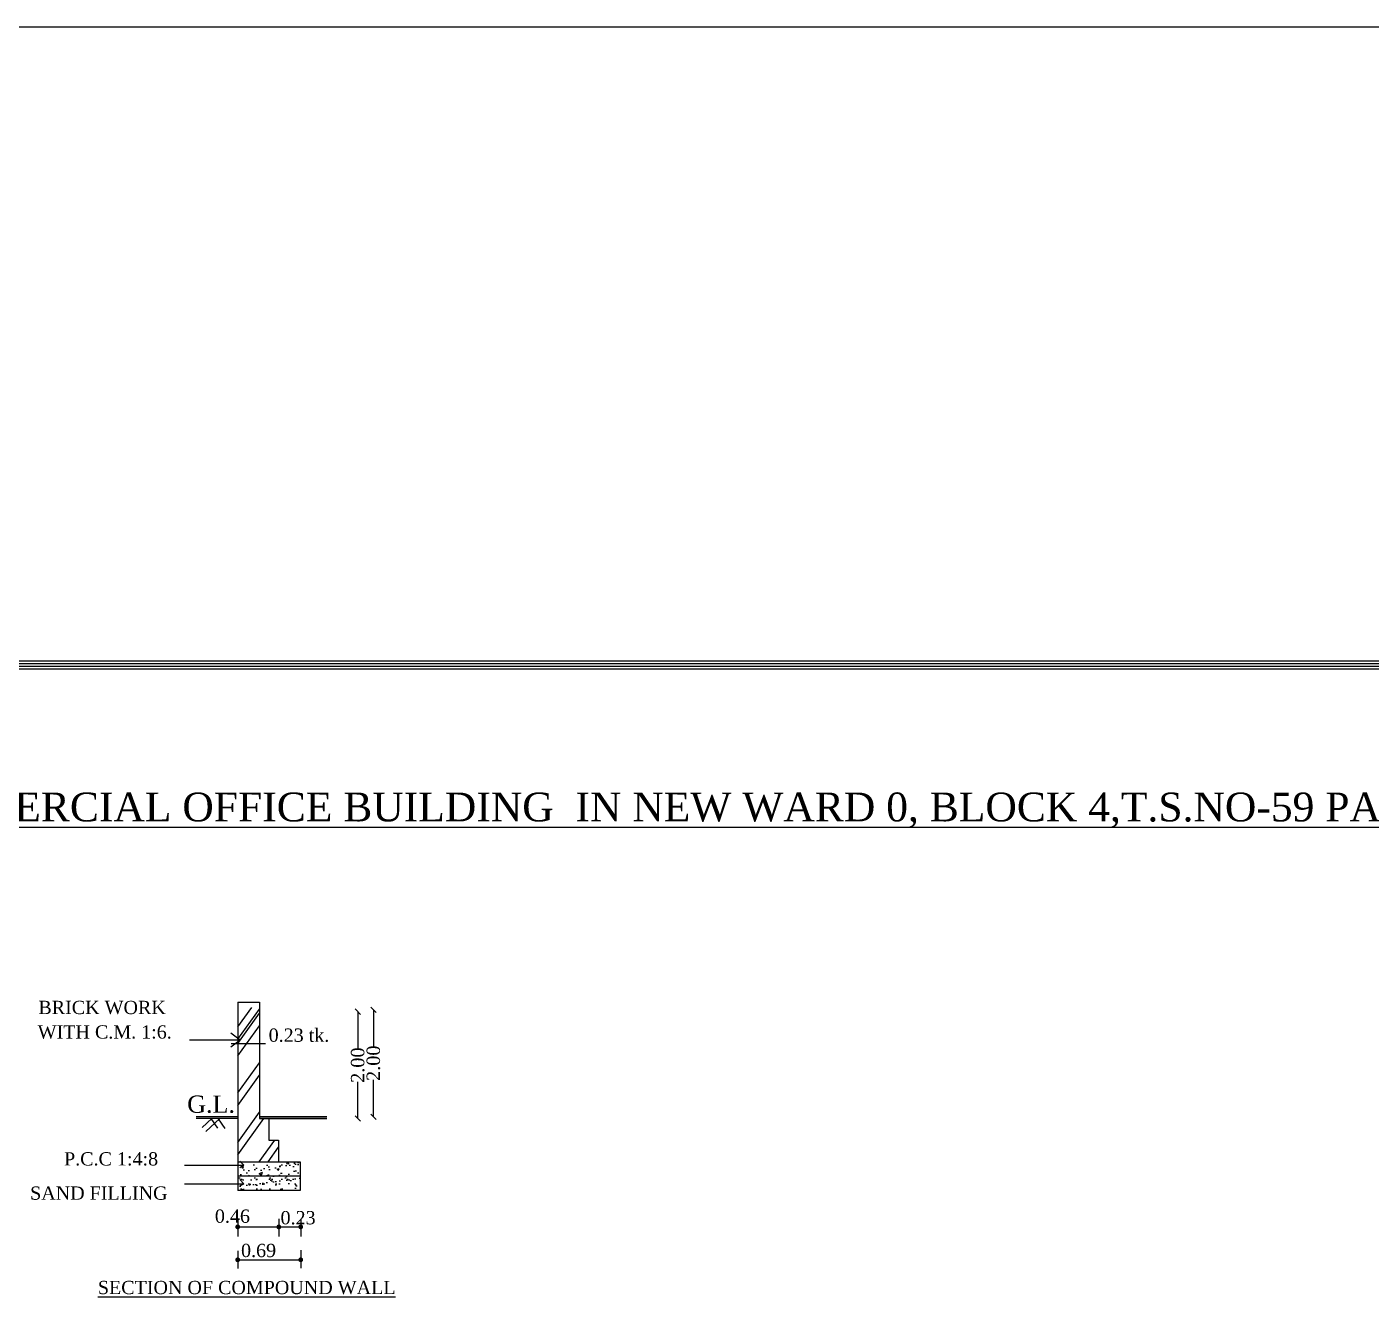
# Model space of a CAD drawing. Header units: metres. Extents: x 0 to 230, y 0 to 91.
# Drawn here: x 34.45 to 59.54, y 67.32 to 91.13 of the extents above; entities that cross this region are included whole.
import ezdxf

# ---------------------------------------------------------------- set-up
doc = ezdxf.new("R2010")
doc.units = ezdxf.units.M
doc.header["$MEASUREMENT"] = 0
doc.header["$PDMODE"] = 33
doc.header["$PDSIZE"] = -3
doc.layers.add('COMPOUNDWALL', color=58, linetype='Continuous')
doc.styles.get("Standard").update_dxf_attribs({"font": 'times.ttf', "height": 0.25})
doc.dimstyles.new('STANDARD$0', dxfattribs={"dimtxt": 0.5, "dimasz": 0.1, "dimexe": 2, "dimexo": 2, "dimgap": 0, "dimtad": 0, "dimzin": 0, "dimdsep": 46, "dimtxsty": 'Standard', "dimblk": 'OBLIQUE', "dimcen": -0.0625, "dimse1": 1, "dimse2": 1, "dimclrd": 3, "dimclre": 9, "dimadec": 0, "dimazin": 0, "dimtfac": 1, "dimtix": 1, "dimtofl": 0, "dimtmove": 2, "dimatfit": 3, "dimldrblk": 'OBLIQUE', "dimfxl": 0, "dimtolj": 1, "dimtzin": 0, "dimarcsym": 0})

# ---------------------------------------------------------------- blocks, each defined once
blk = doc.blocks.new('_Oblique')
at = {"color": 0, "linetype": 'ByBlock', "lineweight": -2}
blk.add_line((-0.5, -0.5), (0.5, 0.5), dxfattribs=at)
blk = doc.blocks.new('*D61')
at = {"layer": 'COMPOUNDWALL', "color": 3, "lineweight": -2}
for p, q in [((40.92, 72.789), (40.92, 72.104)), ((40.92, 70.794), (40.92, 71.479))]:
    blk.add_line(p, q, dxfattribs=at)
at = {"layer": 'Defpoints', "color": 0}
for p in [(38.389, 72.789), (40.92, 72.789), (38.389, 70.794)]:
    blk.add_point(p, dxfattribs=at)
at = {"layer": 'COMPOUNDWALL', "color": 3, "lineweight": -2, "xscale": 0.1, "yscale": 0.1, "zscale": 0.1}
for p, rotation in [((40.92, 72.789), 90), ((40.92, 70.794), 270)]:
    blk.add_blockref('_Oblique', p, dxfattribs=dict(at, rotation=rotation))
at = {"layer": 'COMPOUNDWALL', "color": 0, "lineweight": -3, "insert": (40.92, 71.792), "char_height": 0.25, "attachment_point": 5, "rotation": 90}
blk.add_mtext('\\A1;2.00', dxfattribs=at)
blk = doc.blocks.new('*D62')
at = {"layer": 'COMPOUNDWALL', "color": 3, "lineweight": -2}
for p, q in [((40.628, 72.754), (40.628, 72.068)), ((40.628, 70.758), (40.628, 71.444))]:
    blk.add_line(p, q, dxfattribs=at)
at = {"layer": 'Defpoints', "color": 0}
for p in [(39.849, 72.754), (40.628, 72.754), (39.849, 70.758)]:
    blk.add_point(p, dxfattribs=at)
at = {"layer": 'COMPOUNDWALL', "color": 3, "lineweight": -2, "xscale": 0.1, "yscale": 0.1, "zscale": 0.1}
for p, rotation in [((40.628, 72.754), 90), ((40.628, 70.758), 270)]:
    blk.add_blockref('_Oblique', p, dxfattribs=dict(at, rotation=rotation))
at = {"layer": 'COMPOUNDWALL', "color": 0, "lineweight": -3, "insert": (40.628, 71.756), "char_height": 0.25, "attachment_point": 5, "rotation": 90}
blk.add_mtext('\\A1;2.00', dxfattribs=at)

msp = doc.modelspace()

# ---------------------------------------------------------------- hatches: boundary and pattern name
h = msp.add_hatch()
h.set_pattern_fill('AR-CONC', color=0, scale=0.092011, style=0)
h.set_pattern_definition([(50, (-2096.88706, -267.1296), (0.65996185, -0.05773918), [0.06900862, -0.75909487]), (355, (-2096.88706, -267.1296), (-0.12766718, 0.69210327), [0.0552069, -0.6072759]), (100.4514, (-2096.83207, -267.13443), (0.53229516, 0.63436366), [0.0586483, -0.64513137]), (46.1842, (-2096.8871, -266.9456), (0.9819845, -0.15229653), [0.10351294, -1.1386423]), (96.6356, (-2096.8052, -266.9583), (0.85999718, 0.89630046), [0.08797246, -0.9676969]), (351.1842, (-2096.8871, -266.9456), (0.85999648, 0.89630114), [0.08281035, -0.91091385]), (21, (-2096.79505, -266.9916), (0.54922313, -0.37045568), [0.06900862, -0.75909487]), (326, (-2096.79505, -266.9916), (0.22387809, 0.66722143), [0.0552069, -0.6072759]), (71.4514, (-2096.7493, -267.0225), (0.77310144, 0.29676515), [0.0586483, -0.64513137]), (37.5, (-2096.88706, -267.12962), (0.011188465, 0.306300628), [0, -0.59991498, 0, -0.61647705, 0, -0.60957619]), (7.5, (-2096.88706, -267.12962), (0.242054227, 0.36290413), [0, -0.35148393, 0, -0.586113255, 0, -0.23232904]), (327.5, (-2097.09225, -267.12962), (0.49117803, -0.020753076), [0, -0.23002875, 0, -0.7176897, 0, -0.952319025]), (317.5, (-2097.18426, -267.1296), (0.53659834, 0.0921081), [0, -0.299037375, 0, -0.47661957, 0, -0.676284525])])
h.paths.add_polyline_path([(39.554, 69.952), (38.44, 69.952), (38.502, 69.889), (38.389, 69.889), (38.389, 69.683), (39.151, 69.683), (39.554, 69.683)])
h = msp.add_hatch()
h.set_pattern_fill('AR-CONC', color=0, scale=0.046006, style=0)
h.set_pattern_definition([(50, (-2096.88706, -267.12962), (0.329980926, -0.02886959), [0.03450431, -0.37954744]), (355, (-2096.88706, -267.12962), (-0.06383359, 0.34605163), [0.02760345, -0.30363795]), (100.4514, (-2096.85956, -267.13203), (0.26614758, 0.31718183), [0.02932415, -0.322565687]), (46.1842, (-2096.88706, -267.0376), (0.49099225, -0.076148264), [0.05175647, -0.56932116]), (96.6356, (-2096.84615, -267.04396), (0.42999859, 0.44815023), [0.04398623, -0.48384845]), (351.1842, (-2096.88706, -267.0376), (0.42999824, 0.44815057), [0.04140517, -0.45545692]), (21, (-2096.84106, -267.0606), (0.274611566, -0.18522784), [0.03450431, -0.37954744]), (326, (-2096.84106, -267.0606), (0.111939043, 0.333610717), [0.02760345, -0.30363795]), (71.4514, (-2096.81817, -267.07605), (0.38655072, 0.148382574), [0.02932415, -0.322565687]), (37.5, (-2096.88706, -267.12962), (0.0055942326, 0.153150314), [0, -0.29995749, 0, -0.308238525, 0, -0.304788094]), (7.5, (-2096.88706, -267.12962), (0.121027114, 0.181452066), [0, -0.175741965, 0, -0.293056627, 0, -0.116164519]), (327.5, (-2096.98966, -267.12962), (0.2455890154, -0.010376538), [0, -0.115014375, 0, -0.35884485, 0, -0.476159512]), (317.5, (-2097.03566, -267.12962), (0.268299171, 0.046054048), [0, -0.149518687, 0, -0.238309785, 0, -0.338142262])])
h.paths.add_polyline_path([(39.554, 69.952), (38.44, 69.952), (38.502, 69.889), (38.389, 69.889), (38.389, 69.683), (39.151, 69.683), (39.554, 69.683)])
h = msp.add_hatch()
h.set_pattern_fill('AR-SAND', color=0, scale=0.092011, style=0)
h.set_pattern_definition([(37.5, (-2096.88706, -267.12962), (-0.005796113, 0.177289945), [0, -0.13985748, 0, -0.15641955, 0, -0.1495186875]), (7.5, (-2096.88706, -267.12962), (0.16283981, 0.259669893), [0, -0.07544943, 0, -0.126055755, 0, -0.0483060375]), (327.5, (-2097.00024, -267.12962), (0.286536864, 0.000520698), [0, -0.04600575, 0, -0.1656207, 0, -0.216227025]), (317.5, (-2097.00024, -267.12962), (0.276598218, 0.080756245), [0, -0.023002875, 0, -0.10857357, 0, -0.124215525])])
h.paths.add_polyline_path([(39.151, 69.415), (39.554, 69.415), (39.554, 69.683), (39.151, 69.683), (38.389, 69.683), (38.389, 69.415)])

# ---------------------------------------------------------------- linework, layer by layer
at = {"color": 0}
for p, q in [((38.389, 72.929), (38.792, 72.929)), ((38.389, 72.929), (38.389, 69.415)), ((38.389, 72.469), (38.649, 72.831)), ((38.389, 72.238), (38.792, 72.801)), ((38.792, 72.929), (38.792, 70.758)), ((38.389, 72.16), (38.792, 72.723)), ((38.389, 71.93), (38.792, 72.492)), ((38.434, 72.223), (38.26, 72.354)), ((38.434, 72.223), (37.488, 72.223)), ((38.434, 72.223), (38.26, 72.091)), ((38.389, 71.237), (38.792, 71.8)), ((38.389, 71.006), (38.792, 71.569)), ((38.389, 70.794), (37.611, 70.794)), ((38.389, 70.758), (37.611, 70.758)), ((37.902, 70.758), (37.723, 70.592)), ((38.056, 70.758), (37.795, 70.515)), ((37.886, 70.758), (38.009, 70.579)), ((38.023, 70.754), (38.146, 70.575)), ((38.389, 70.314), (38.792, 70.877)), ((38.389, 70.083), (38.873, 70.758)), ((40.049, 70.794), (38.792, 70.794)), ((38.792, 70.758), (38.971, 70.758)), ((40.049, 70.758), (38.792, 70.758)), ((38.971, 70.758), (38.971, 70.355)), ((38.971, 70.758), (40.049, 70.758)), ((38.791, 69.952), (39.08, 70.355)), ((38.971, 70.355), (39.151, 70.355)), ((39.151, 70.355), (39.151, 69.952)), ((38.956, 69.952), (39.151, 70.223)), ((37.397, 69.889), (38.502, 69.889)), ((38.389, 69.952), (39.554, 69.952)), ((38.502, 69.889), (38.426, 69.966)), ((38.502, 69.889), (38.429, 69.841)), ((39.554, 69.952), (39.554, 69.683)), ((37.397, 69.544), (38.502, 69.544)), ((39.151, 69.683), (38.389, 69.683)), ((38.502, 69.544), (38.426, 69.621)), ((38.502, 69.544), (38.429, 69.496)), ((39.554, 69.683), (39.151, 69.683)), ((39.554, 69.683), (39.554, 69.415)), ((39.151, 69.415), (38.389, 69.415)), ((39.554, 69.415), (39.151, 69.415))]:
    msp.add_line(p, q, dxfattribs=at)
at = {"color": 0, "linetype": 'Continuous'}
msp.add_line((38.264, 72.163), (38.905, 72.163), dxfattribs=at)
for p, q in [((38.387, 68.891), (38.387, 68.559)), ((38.387, 68.738), (39.563, 68.738)), ((39.154, 68.891), (39.154, 68.559)), ((39.563, 68.891), (39.563, 68.559)), ((38.387, 68.291), (38.387, 67.959)), ((39.563, 68.303), (39.563, 67.971)), ((38.387, 68.125), (39.563, 68.125))]:
    msp.add_line(p, q)
at = {"color": 1}
msp.add_lwpolyline([(0, 91.128), (229.774, 91.128), (229.774, 0), (0, 0)], close=True, dxfattribs=at)
at = {"color": 7}
for points in [[(8.598, 19.3), (8.598, 79.3), (108.598, 79.3), (108.598, 19.3)], [(8.648, 19.35), (8.648, 79.25), (108.548, 79.25), (108.548, 19.35)], [(8.698, 19.4), (8.698, 79.2), (108.498, 79.2), (108.498, 19.4)], [(8.748, 19.45), (8.748, 79.15), (108.448, 79.15), (108.448, 19.45)]]:
    msp.add_lwpolyline(points, close=True, dxfattribs=at)
at = {"const_width": 0.0448}
for points in [[(38.365, 68.738, 1), (38.41, 68.738, 1)], [(39.132, 68.738, 1), (39.177, 68.738, 1)], [(39.541, 68.738, 1), (39.586, 68.738, 1)], [(38.365, 68.125, 1), (38.41, 68.125, 1)], [(39.541, 68.125, 1), (39.586, 68.125, 1)]]:
    msp.add_lwpolyline(points, format="xyb", close=True, dxfattribs=at)

# ---------------------------------------------------------------- texts
for s, height, p in [('%%UPLAN SHOWING THE PROPOSED CONSTRUCTION OF COMMERCIAL OFFICE BUILDING  IN NEW WARD 0, BLOCK 4,T.S.NO-59 PART-2, AT VARAGANERI VILLAGE, TIRUCHIRAPALLI CITY ', 0.537922, (11.421, 76.304)), ('BRICK WORK', 0.2475, (34.668, 72.709)), ('WITH C.M. 1:6.', 0.2475, (34.655, 72.252)), ('0.23 tk.', 0.2475, (38.965, 72.192)), ('P.C.C 1:4:8', 0.2475, (35.147, 69.884)), ('SAND FILLING', 0.2475, (34.514, 69.245)), ('0.46', 0.2475, (37.962, 68.815)), ('0.23', 0.2475, (39.187, 68.786)), ('0.69', 0.2475, (38.45, 68.175)), ('%%USECTION OF COMPOUND WALL', 0.2475, (35.778, 67.484))]:
    msp.add_text(s, height=height).set_placement(p)
at = {"color": 0}
msp.add_text('G.L.', height=0.322, dxfattribs=at).set_placement((37.445, 70.867))

# ---------------------------------------------------------------- dimensions: what is measured, and where the dimension line sits
at = {"layer": 'COMPOUNDWALL', "color": 1, "lineweight": -3}
dim = msp.add_linear_dim(base=(40.9203, 72.7894), p1=(38.3892, 70.7943), p2=(38.3892, 72.7894), angle=90, dimstyle='STANDARD$0', override={"dimtxt": 0.23, "dimtxsty": 'Standard'}, dxfattribs=at)
dim.commit()
dim.dimension.update_dxf_attribs({"geometry": '*D61', "text_midpoint": (40.9203, 71.7918)})
at = {"layer": 'COMPOUNDWALL', "color": 2, "lineweight": -3}
dim = msp.add_linear_dim(base=(40.628, 72.754), p1=(39.849, 70.758), p2=(39.849, 72.754), angle=90, dimstyle='STANDARD$0', override={"dimtxt": 0.23, "dimtxsty": 'Standard'}, dxfattribs=at)
dim.commit()
dim.dimension.update_dxf_attribs({"geometry": '*D62', "text_midpoint": (40.628, 71.756)})

doc.saveas('drawing.dxf')
